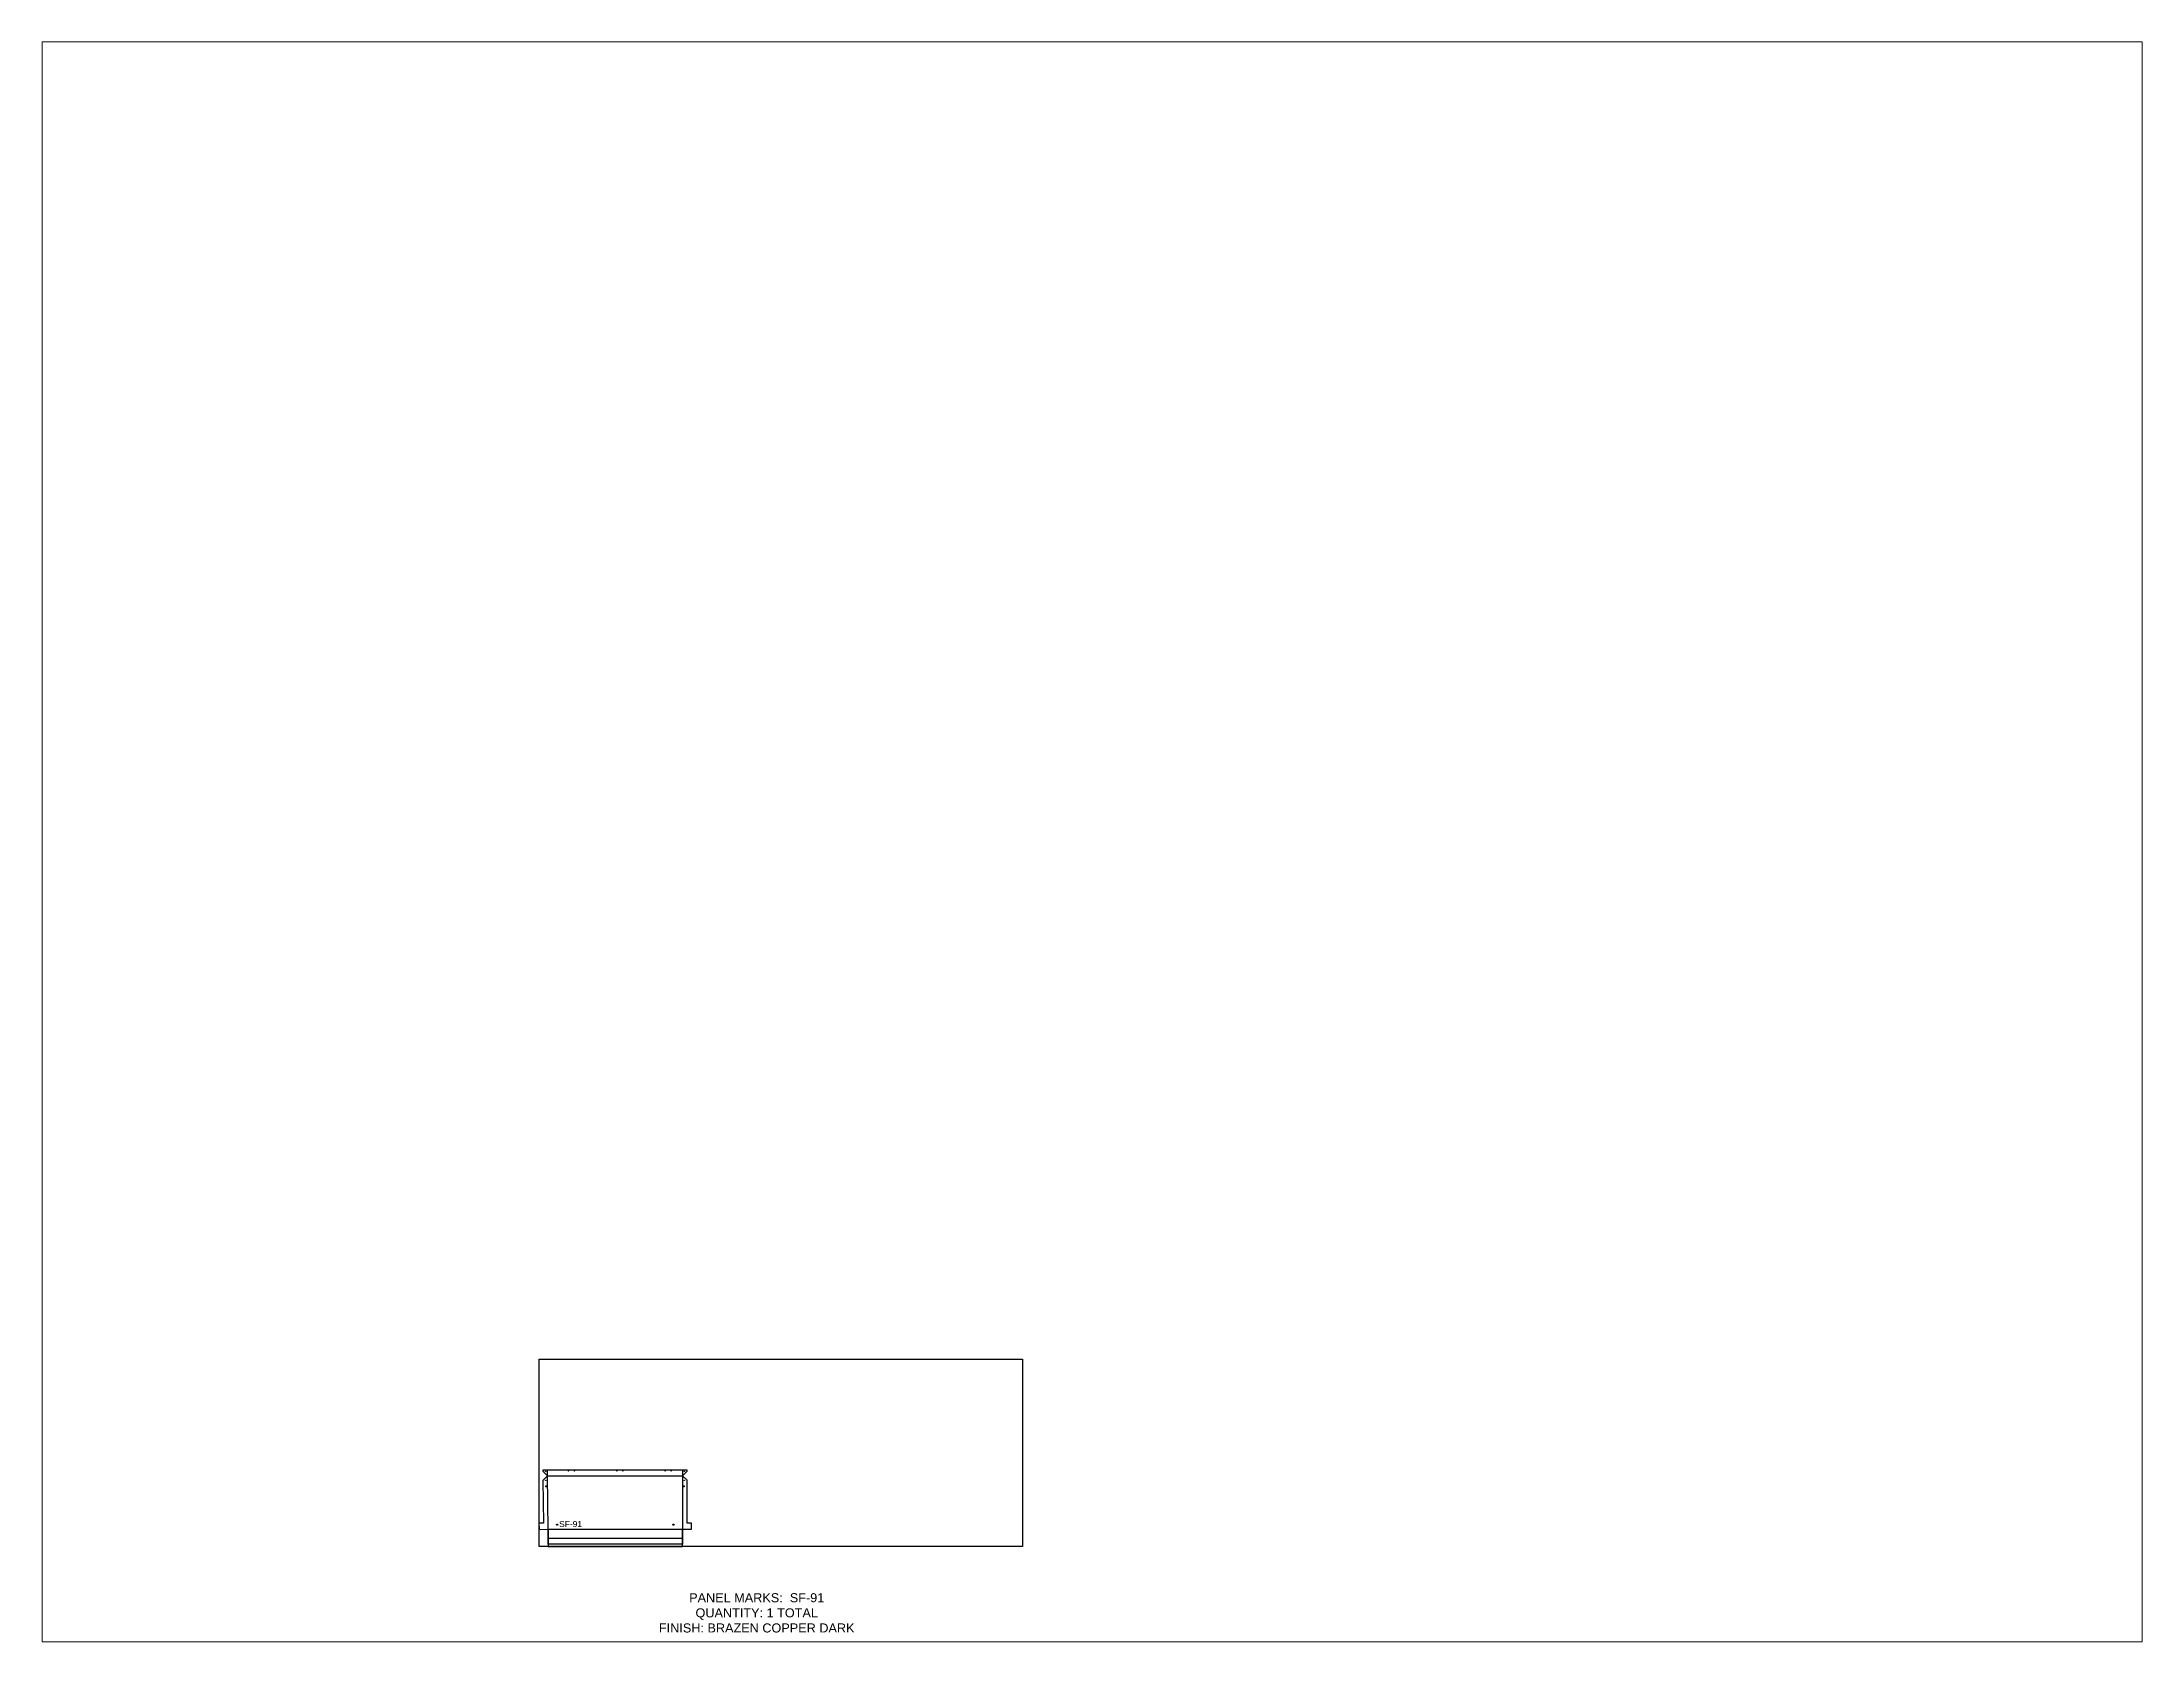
# Paper-space layout 'Layout1' of a CAD drawing. Header units: inches. Extents: x 1.05 to 9.45, y 0.8 to 7.2.
# The model-space entities are those that its viewports show. They can reach past a viewport. Long polylines and large blocks are cut down to what shows.
import ezdxf

# ---------------------------------------------------------------- set-up
doc = ezdxf.new("R2010")
doc.units = ezdxf.units.IN
doc.header["$MEASUREMENT"] = 0
doc.linetypes.add('HIDDEN', pattern=[0.375, 0.25, -0.125])
doc.linetypes.add('PHANTOM', pattern=[2.5, 1.25, -0.25, 0.25, -0.25, 0.25, -0.25])
for name, color, linetype in [('CUT', 7, 'Continuous'), ('DIMS', 1, 'Continuous'), ('HOLES', 6, 'Continuous'), ('ROUT', 1, 'HIDDEN'), ('SHEET', 5, 'PHANTOM'), ('TEXT', 2, 'PHANTOM'), ('WEEPS', 3, 'HIDDEN')]:
    doc.layers.add(name, color=color, linetype=linetype)
doc.styles.get("Standard").update_dxf_attribs({"font": 'arial.ttf'})

msp = doc.modelspace()

# ---------------------------------------------------------------- linework, layer by layer
at = {"layer": 'CUT', "ltscale": 0.25}
msp.add_line((1.48, 7.67), (-0.02, 7.65), dxfattribs=at)
msp.add_lwpolyline([(-0.02, 7.65), (0, 5.65), (3, 5.69), (3, 2.69), (2.98, 0.69), (2.98, 0), (47.49, 0), (47.49, 5.69), (50.49, 5.69), (50.49, 7.69), (48.99, 7.69), (48.99, 21.88), (47.49, 23.37), (48.99, 24.88), (48.99, 25.28), (1.29, 25.28), (1.29, 24.88), (2.79, 23.37), (1.31, 21.86), (1.48, 7.67)], dxfattribs=at)
at = {"layer": 'HOLES', "ltscale": 0.25}
for centre in [(2.16, 24.88), (2.18, 21.86), (9.79, 24.91), (11.79, 24.91), (25.79, 24.91), (27.79, 24.91), (41.79, 24.91), (43.79, 24.91), (48.12, 24.88), (48.12, 21.87)]:
    msp.add_circle(centre, 0.0625, dxfattribs=at)
at = {"layer": 'ROUT', "ltscale": 0.25}
for p, q in [((2.79, 23.37), (47.49, 23.37)), ((3, 2.69), (47.49, 2.69))]:
    msp.add_line(p, q, dxfattribs=at)
for points in [[(47.49, 25.28), (47.49, 0.69), (2.98, 0.69), (3, 2.69), (3, 5.69), (2.79, 23.37), (2.79, 25.28)], [(-0.02, 7.65), (0, 5.65), (3, 5.69), (50.49, 5.69), (50.49, 7.69)]]:
    msp.add_lwpolyline(points, dxfattribs=at)
at = {"layer": 'SHEET'}
msp.add_lwpolyline([(0, 62), (160, 62), (160, 0), (0, 0)], close=True, dxfattribs=at)
at = {"layer": 'WEEPS', "ltscale": 0.25}
for centre in [(2.42, 19.87), (47.9, 19.88), (6, 7.19), (44.49, 7.19)]:
    msp.add_circle(centre, 0.188, dxfattribs=at)

# ---------------------------------------------------------------- texts
at = {"layer": 'DIMS', "ltscale": 0.25, "insert": (10.44, 6.37), "char_height": 2, "attachment_point": 8}
msp.add_mtext_dynamic_manual_height_columns('SF-91', width=3.0859, gutter_width=10, heights=[2.07], dxfattribs=at)
at = {"layer": 'TEXT', "insert": (72.05, -22.01), "char_height": 3, "attachment_point": 5}
msp.add_mtext_dynamic_manual_height_columns('PANEL MARKS:  SF-91\\PQUANTITY: 1 TOTAL\\PFINISH: BRAZEN COPPER DARK', width=199.7409, gutter_width=1, heights=[0], dxfattribs=at)

psp = doc.layouts.get("Layout1")

# ---------------------------------------------------------------- viewports
at = {"layer": 'CUT'}
psp.add_viewport(center=(5.25, 4), size=(8.4, 6.4), view_center_point=(183.0157, 233.1318), view_height=529.538938, dxfattribs=at)

doc.saveas('drawing.dxf')
